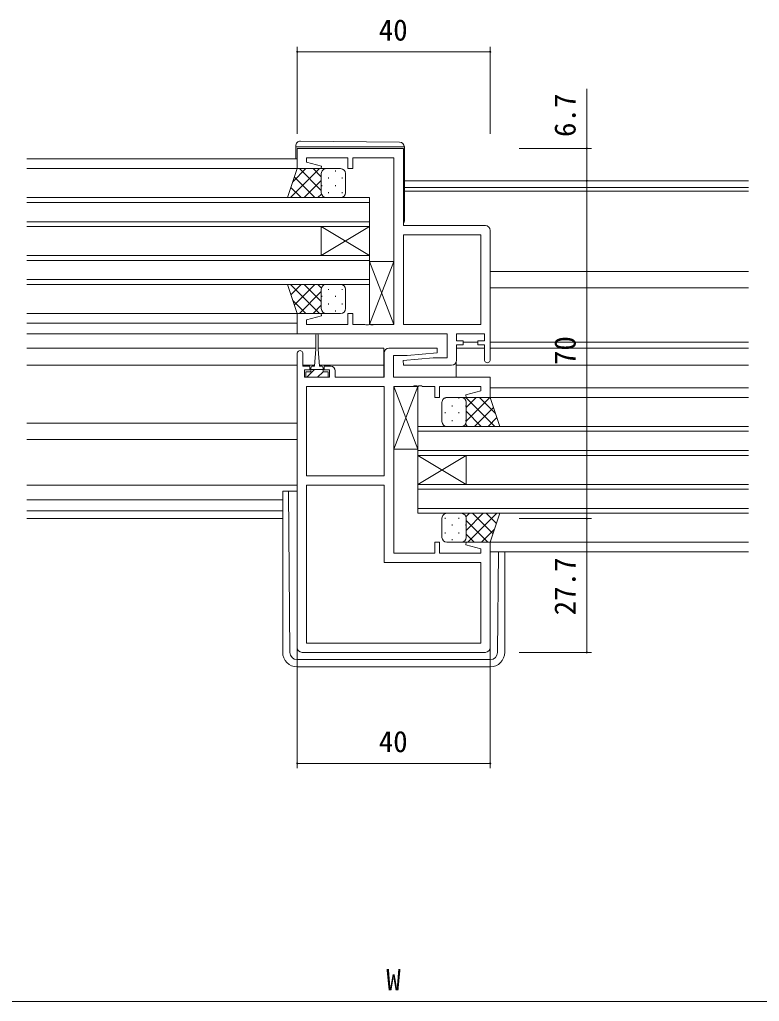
# Model space of a CAD drawing. Units: millimetres, scale not verified. Extents: x -567 to 567, y -403 to 403.
# Drawn here: x 108.4 to 261.7, y -210.9 to -7.5 of the extents above; entities that cross this region are included whole.
import ezdxf
from ezdxf.enums import TextEntityAlignment as Align

# ---------------------------------------------------------------- set-up
doc = ezdxf.new("R2010")
doc.units = ezdxf.units.MM
doc.header["$LTSCALE"] = 2
for name, color, linetype, lineweight in [('0-0_0', 2, 'Continuous', 9), ('0-1_USER1', 6, 'Continuous', 9), ('0-2_YKK_ZWAK', 7, 'Continuous', 9), ('0-3_YKK_11', 4, 'Continuous', 9)]:
    doc.layers.add(name, color=color, linetype=linetype, lineweight=lineweight)
doc.styles.add('ＭＳ ゴシック', font='')
doc.styles.get('ＭＳ ゴシック').set_extended_font_data('MS Gothic')

msp = doc.modelspace()

# ---------------------------------------------------------------- linework, layer by layer
at = {"layer": '0-0_0'}
for p, q in [((165.915, -36.373), (109.915, -36.372)), ((165.915, -38.373), (109.915, -38.373)), ((188.115, -40.873), (259.415, -40.873)), ((188.115, -42.273), (259.415, -42.273)), ((180.915, -44.373), (109.915, -44.373)), ((180.915, -50.373), (180.915, -44.373)), ((188.115, -43.073), (259.415, -43.073)), ((180.915, -45.373), (109.915, -45.373)), ((180.915, -49.373), (109.915, -49.373)), ((180.915, -50.373), (109.915, -50.373)), ((180.915, -56.373), (170.915, -50.373)), ((180.915, -56.373), (180.915, -50.373)), ((180.915, -56.373), (109.915, -56.373)), ((180.915, -62.373), (180.915, -56.373)), ((180.915, -57.373), (109.915, -57.373)), ((205.915, -59.673), (259.415, -59.673)), ((180.915, -61.373), (109.915, -61.373)), ((180.915, -62.373), (109.915, -62.373)), ((205.915, -63.073), (259.415, -63.073)), ((167.1, -68.373), (109.915, -68.373)), ((109.915, -70.373), (165.915, -70.372)), ((166.415, -72.573), (109.915, -72.573)), ((200.313, -74.343), (203.316, -74.343)), ((205.915, -74.343), (259.415, -74.343)), ((169.765, -75.573), (109.915, -75.573)), ((170.265, -75.573), (183.845, -75.573)), ((183.845, -75.573), (183.845, -81.466)), ((198.915, -75.573), (204.715, -75.573)), ((205.915, -75.573), (259.415, -75.573)), ((165.915, -79.073), (109.915, -79.073)), ((167.132, -79.073), (169.529, -79.073)), ((170.501, -79.073), (183.845, -79.073)), ((198.845, -78.441), (198.845, -81.466)), ((198.845, -79.073), (259.415, -79.073)), ((205.915, -83.773), (259.415, -83.773)), ((205.67, -85.773), (259.415, -85.773)), ((165.915, -91.073), (109.915, -91.073)), ((190.915, -91.773), (190.915, -97.773)), ((190.915, -91.773), (259.415, -91.773)), ((190.915, -92.773), (259.415, -92.773)), ((165.915, -94.473), (109.915, -94.473)), ((190.915, -96.773), (259.415, -96.773)), ((190.915, -97.773), (259.415, -97.773)), ((190.915, -103.773), (200.915, -97.773)), ((190.915, -97.773), (200.915, -103.773)), ((190.915, -103.773), (190.915, -97.773)), ((200.915, -103.773), (200.915, -97.773)), ((190.915, -103.773), (259.415, -103.773)), ((190.915, -103.773), (190.915, -109.773)), ((190.915, -104.773), (259.415, -104.773)), ((162.915, -106.973), (109.915, -106.973)), ((162.915, -109.243), (109.915, -109.243)), ((190.915, -108.773), (259.415, -108.773)), ((190.915, -109.773), (259.415, -109.773)), ((162.915, -110.873), (109.915, -110.873)), ((205.415, -115.773), (259.415, -115.773)), ((205.915, -117.773), (259.415, -117.773))]:
    msp.add_line(p, q, dxfattribs=at)
msp.add_lwpolyline([(180.915, -50.373), (170.915, -56.373), (170.915, -50.373)], dxfattribs=at)
at = {"layer": '0-1_USER1'}
for p, q in [((165.915, -31.173), (165.915, -13.173)), ((165.915, -14.173), (205.915, -14.173)), ((205.915, -31.173), (205.915, -13.173)), ((225.915, -34.173), (225.915, -21.872)), ((211.915, -34.173), (226.915, -34.173)), ((225.915, -40.873), (225.915, -34.173)), ((225.915, -40.873), (225.915, -110.873)), ((165.915, -103.973), (165.915, -162.571)), ((211.915, -110.873), (226.915, -110.873)), ((211.915, -110.873), (226.915, -110.873)), ((225.915, -110.873), (225.915, -138.573)), ((205.915, -124.473), (205.915, -162.571)), ((211.915, -138.573), (226.915, -138.573)), ((165.915, -161.571), (205.915, -161.571)), ((17.915, -210.873), (353.915, -210.873))]:
    msp.add_line(p, q, dxfattribs=at)
for centre, start, end in [((165.915, -14.173), 0, 180), ((165.915, -14.173), 180, 0), ((205.915, -14.173), 0, 180), ((205.915, -14.173), 180, 0), ((225.915, -34.173), 90, 270), ((225.915, -34.173), 270, 90), ((225.915, -40.873), 90, 270), ((225.915, -40.873), 90, 270), ((225.915, -40.873), 270, 90), ((225.915, -40.873), 270, 90), ((225.915, -110.873), 90, 270), ((225.915, -110.873), 90, 270), ((225.915, -110.873), 270, 90), ((225.915, -110.873), 270, 90), ((225.915, -138.573), 90, 270), ((225.915, -138.573), 270, 90), ((165.915, -161.571), 0, 180), ((165.915, -161.571), 180, 0), ((205.915, -161.571), 0, 180), ((205.915, -161.571), 180, 0)]:
    msp.add_arc(centre, 0.106, start, end, dxfattribs=at)
at = {"layer": '0-2_YKK_ZWAK'}
for p, q in [((187.915, -34.173), (165.915, -34.173)), ((165.915, -34.173), (165.915, -38.373)), ((187.915, -50.173), (187.915, -34.173)), ((176.415, -36.103), (176.415, -38.373)), ((177.415, -36.103), (185.915, -36.103)), ((177.415, -38.373), (177.415, -36.103)), ((185.915, -36.103), (185.915, -70.643)), ((165.915, -38.373), (170.875, -38.373)), ((170.944, -37.851), (167.845, -37.02)), ((170.875, -38.373), (170.944, -37.851)), ((176.415, -38.373), (177.415, -38.373)), ((204.915, -50.173), (187.915, -50.173)), ((187.915, -52.103), (187.915, -70.643)), ((187.915, -52.103), (187.915, -70.643)), ((203.985, -52.103), (187.915, -52.103)), ((203.985, -70.643), (203.985, -52.103)), ((205.915, -77.973), (205.915, -51.173)), ((170.875, -68.373), (165.915, -68.373)), ((165.915, -68.373), (165.915, -72.573)), ((167.845, -69.726), (170.944, -68.896)), ((170.944, -68.896), (170.875, -68.373)), ((167.845, -70.643), (167.845, -69.726)), ((176.415, -70.643), (167.845, -70.643)), ((185.915, -70.643), (181.873, -70.643)), ((187.915, -70.643), (203.985, -70.643)), ((165.915, -72.573), (196.985, -72.573)), ((198.915, -72.573), (204.715, -72.573)), ((165.915, -76.673), (165.915, -137.573)), ((167.115, -79.273), (167.115, -76.673)), ((183.915, -76.573), (183.915, -81.573)), ((194.893, -75.573), (184.915, -75.573)), ((185.845, -81.573), (185.845, -77.073)), ((185.845, -77.073), (188.722, -77.073)), ((188.722, -77.073), (194.935, -76.53)), ((194.935, -76.53), (194.893, -75.573)), ((168.515, -79.273), (167.115, -79.273)), ((168.515, -80.073), (168.515, -79.273)), ((172.815, -79.273), (171.515, -79.273)), ((171.515, -79.273), (171.515, -80.073)), ((194.108, -77.573), (187.895, -78.117)), ((187.895, -78.117), (187.937, -79.073)), ((187.937, -79.073), (197.915, -79.073)), ((167.415, -80.073), (168.515, -80.073)), ((167.415, -81.573), (167.415, -80.073)), ((172.615, -81.573), (167.415, -81.573)), ((205.915, -81.573), (185.845, -81.573)), ((205.915, -85.773), (205.915, -81.573)), ((167.845, -83.503), (167.845, -102.043)), ((167.845, -83.503), (167.845, -102.043)), ((183.915, -83.503), (167.845, -83.503)), ((183.915, -102.043), (183.915, -83.503)), ((185.915, -118.043), (185.915, -83.503)), ((185.915, -83.503), (189.957, -83.503)), ((195.415, -83.503), (203.985, -83.503)), ((203.985, -84.42), (200.886, -85.251)), ((200.886, -85.251), (200.954, -85.773)), ((203.985, -83.503), (203.985, -84.42)), ((200.954, -85.773), (205.915, -85.773)), ((167.845, -102.043), (183.915, -102.043)), ((167.845, -103.973), (167.845, -136.643)), ((183.915, -103.973), (167.845, -103.973)), ((200.954, -115.773), (200.886, -116.296)), ((205.915, -115.773), (200.954, -115.773)), ((205.915, -137.573), (205.915, -115.773)), ((200.886, -116.296), (203.985, -117.126)), ((203.985, -117.126), (203.985, -118.043)), ((203.985, -118.043), (195.415, -118.043)), ((203.985, -136.643), (203.985, -119.973)), ((167.845, -136.643), (203.985, -136.643)), ((167.845, -136.643), (203.985, -136.643)), ((166.915, -138.573), (204.915, -138.573))]:
    msp.add_line(p, q, dxfattribs=at)
for points in [[(167.845, -37.02), (167.845, -36.103), (176.415, -36.103)], [(181.873, -70.643), (181.69, -70.763), (181.14, -70.763), (180.957, -70.643), (180.873, -70.643), (180.69, -70.763), (180.14, -70.763), (179.957, -70.643), (177.415, -70.643), (177.415, -68.373), (176.415, -68.373), (176.415, -70.643)], [(196.985, -72.573), (196.985, -77.573), (194.108, -77.573)], [(198.915, -78.073), (198.915, -74.873), (200.315, -74.873), (200.315, -74.073), (198.915, -74.073), (198.915, -72.573)], [(204.715, -72.573), (204.715, -74.073), (203.315, -74.073), (203.315, -74.873), (204.715, -74.873), (204.715, -77.973)], [(171.515, -80.073), (172.615, -80.073), (172.615, -81.573)], [(183.915, -81.573), (173.815, -81.573), (173.815, -80.273)], [(189.957, -83.503), (190.14, -83.383), (190.69, -83.383), (190.873, -83.503), (190.957, -83.503), (191.14, -83.383), (191.69, -83.383), (191.873, -83.503), (194.415, -83.503), (194.415, -85.773), (195.415, -85.773), (195.415, -83.503)], [(203.985, -119.973), (183.915, -119.973), (183.915, -103.973)], [(195.415, -118.043), (195.415, -115.773), (194.415, -115.773), (194.415, -118.043), (185.915, -118.043)]]:
    msp.add_lwpolyline(points, dxfattribs=at)
for centre, radius, start, end in [((204.915, -51.173), 1, 0.00001, 89.99999), ((166.515, -76.673), 0.6, 359.99999, 180.00001), ((184.915, -76.573), 1, 90.00001, 179.99999), ((172.815, -80.273), 1, 0.00001, 89.99999), ((197.915, -78.073), 1, 270.00001, 359.99999), ((205.315, -77.973), 0.6, 179.99999, 0.00001), ((166.915, -137.573), 1, 180.00001, 269.99999), ((204.915, -137.573), 1, 270.00001, 359.99999)]:
    msp.add_arc(centre, radius, start, end, dxfattribs=at)
at = {"layer": '0-3_YKK_11'}
for p, q in [((165.615, -33.873), (165.615, -33.686)), ((166.119, -33.873), (165.615, -33.873)), ((165.615, -34.173), (165.615, -33.873)), ((165.615, -34.173), (165.615, -36.373)), ((187.619, -33.873), (166.119, -33.873)), ((166.624, -32.686), (187.124, -32.865)), ((188.115, -33.873), (188.115, -34.173)), ((188.115, -49.173), (188.115, -34.173)), ((163.915, -44.373), (165.915, -38.373)), ((170.547, -38.373), (164.547, -44.373)), ((167.718, -38.373), (165.013, -41.078)), ((165.915, -38.373), (171.915, -38.373)), ((170.915, -42.893), (166.395, -38.373)), ((170.915, -40.065), (169.223, -38.373)), ((174.915, -38.373), (171.915, -38.373)), ((169.566, -44.373), (165.328, -40.135)), ((170.915, -39.373), (170.915, -43.373)), ((170.915, -39.373), (170.915, -43.373)), ((171.005, -38.959), (171.005, -38.993)), ((172.42, -40.208), (172.42, -40.408)), ((173.835, -38.793), (173.835, -38.993)), ((175.25, -40.208), (175.25, -40.408)), ((175.915, -43.373), (175.915, -39.373)), ((166.738, -44.373), (164.621, -42.256)), ((170.915, -40.833), (167.375, -44.373)), ((171.005, -41.823), (171.005, -42.023)), ((173.835, -41.823), (173.835, -42.023)), ((171.915, -44.373), (163.915, -44.373)), ((170.948, -43.629), (170.203, -44.373)), ((171.915, -44.373), (174.915, -44.373)), ((172.42, -43.238), (172.42, -43.438)), ((175.25, -43.238), (175.25, -43.438)), ((180.915, -70.643), (185.915, -57.643)), ((180.915, -57.643), (185.915, -70.643)), ((185.915, -57.643), (180.915, -57.643)), ((185.915, -70.643), (185.915, -57.643)), ((163.915, -62.373), (165.915, -68.373)), ((171.915, -62.373), (163.915, -62.373)), ((170.547, -68.373), (164.547, -62.373)), ((166.738, -62.373), (164.621, -64.49)), ((169.566, -62.373), (165.328, -66.612)), ((170.915, -65.913), (167.375, -62.373)), ((170.948, -63.118), (170.203, -62.373)), ((171.915, -62.373), (174.915, -62.373)), ((170.915, -63.853), (166.395, -68.373)), ((170.915, -67.373), (170.915, -63.373)), ((170.915, -67.373), (170.915, -63.373)), ((171.005, -64.923), (171.005, -64.723)), ((172.42, -63.508), (172.42, -63.308)), ((173.835, -64.923), (173.835, -64.723)), ((175.25, -63.508), (175.25, -63.331)), ((175.915, -63.373), (175.915, -67.373)), ((167.718, -68.373), (165.013, -65.668)), ((170.915, -66.682), (169.223, -68.373)), ((172.42, -66.538), (172.42, -66.338)), ((175.25, -66.538), (175.25, -66.338)), ((165.915, -68.373), (171.915, -68.373)), ((171.005, -67.788), (171.005, -67.753)), ((174.915, -68.373), (171.915, -68.373)), ((173.835, -67.953), (173.835, -67.753)), ((169.765, -72.823), (169.765, -75.773)), ((170.265, -75.773), (170.265, -72.823)), ((169.765, -75.773), (169.515, -79.273)), ((170.265, -75.773), (170.515, -79.273)), ((169.165, -79.273), (169.515, -79.273)), ((170.515, -79.273), (170.865, -79.273)), ((168.765, -80.473), (167.715, -80.473)), ((167.715, -80.473), (167.715, -81.573)), ((169.514, -79.973), (167.914, -81.573)), ((168.765, -80.473), (168.765, -79.673)), ((171.265, -79.973), (168.765, -79.973)), ((171.265, -80.468), (170.159, -81.573)), ((171.265, -79.673), (171.265, -80.473)), ((167.715, -81.573), (172.315, -81.573)), ((185.915, -96.503), (190.915, -83.503)), ((185.915, -83.503), (190.915, -96.503)), ((185.915, -83.503), (185.915, -96.503)), ((190.915, -83.503), (185.915, -83.503)), ((190.915, -96.503), (190.915, -83.503)), ((195.915, -90.773), (195.915, -86.773)), ((196.58, -85.831), (196.58, -86.008)), ((196.915, -85.773), (199.915, -85.773)), ((197.995, -87.423), (197.995, -87.623)), ((199.41, -85.808), (199.41, -86.008)), ((205.915, -85.773), (199.915, -85.773)), ((200.15, -85.801), (200.178, -85.773)), ((200.825, -87.423), (200.825, -87.623)), ((200.883, -85.773), (206.883, -91.773)), ((200.915, -87.865), (203.007, -85.773)), ((200.915, -90.693), (205.835, -85.773)), ((200.915, -86.773), (200.915, -90.773)), ((200.915, -86.773), (200.915, -90.773)), ((203.712, -85.773), (207.017, -89.078)), ((207.915, -91.773), (205.915, -85.773)), ((196.58, -88.838), (196.58, -89.038)), ((199.41, -88.838), (199.41, -89.038)), ((200.915, -88.633), (204.055, -91.773)), ((202.663, -91.773), (206.602, -87.835)), ((197.995, -90.453), (197.995, -90.653)), ((200.76, -91.307), (201.226, -91.773)), ((200.825, -90.453), (200.825, -90.653)), ((205.492, -91.773), (207.309, -89.956)), ((199.915, -91.773), (196.915, -91.773)), ((199.915, -91.773), (207.915, -91.773)), ((185.915, -96.503), (190.915, -96.503)), ((165.915, -103.973), (109.915, -103.973)), ((162.915, -105.179), (162.915, -138.571)), ((162.915, -105.179), (165.915, -105.179)), ((164.404, -138.583), (164.14, -105.222)), ((165.915, -103.973), (165.615, -103.973)), ((199.915, -109.773), (196.915, -109.773)), ((199.915, -109.773), (207.915, -109.773)), ((200.882, -110.518), (201.626, -109.773)), ((200.915, -113.313), (204.455, -109.773)), ((201.283, -115.773), (207.283, -109.773)), ((202.263, -109.773), (206.502, -114.012)), ((205.092, -109.773), (207.209, -111.89)), ((207.915, -109.773), (205.915, -115.773)), ((195.915, -110.773), (195.915, -114.773)), ((196.58, -110.908), (196.58, -110.708)), ((199.41, -110.908), (199.41, -110.708)), ((200.915, -114.773), (200.915, -110.773)), ((200.915, -114.773), (200.915, -110.773)), ((200.915, -111.253), (205.435, -115.773)), ((196.58, -113.938), (196.58, -113.738)), ((197.995, -112.323), (197.995, -112.123)), ((199.41, -113.938), (199.41, -113.738)), ((200.825, -112.323), (200.825, -112.123)), ((204.112, -115.773), (206.817, -113.068)), ((196.915, -115.773), (199.915, -115.773)), ((197.995, -115.353), (197.995, -115.153)), ((205.915, -115.773), (199.915, -115.773)), ((200.825, -115.188), (200.825, -115.153)), ((200.915, -114.082), (202.607, -115.773)), ((207.427, -138.583), (207.591, -117.773)), ((208.915, -117.773), (208.915, -138.571)), ((165.904, -140.071), (205.927, -140.071)), ((165.915, -141.571), (205.915, -141.571))]:
    msp.add_line(p, q, dxfattribs=at)
for points in [[(188.115, -33.865), (188.115, -33.873), (187.619, -33.873)], [(180.915, -57.643), (180.915, -70.643), (185.915, -70.643)], [(172.315, -81.573), (172.315, -80.473), (171.265, -80.473)]]:
    msp.add_lwpolyline(points, dxfattribs=at)
for centre, radius, start, end in [((166.615, -33.686), 1, 89.5, 180), ((187.115, -33.865), 1, 0, 89.5), ((171.915, -39.373), 1, 90.0001, 180.0001), ((171.915, -39.373), 1, 90.0001, 180.0001), ((174.915, -39.373), 1, 0.0001, 90.0001), ((171.915, -43.373), 1, 180.0001, 270.0001), ((171.915, -43.373), 1, 180.0001, 270.0001), ((174.915, -43.373), 1, 270.0001, 0.0001), ((187.615, -49.173), 0.5, 306.86983, 0), ((171.915, -63.373), 1, 89.9999, 179.9999), ((171.915, -63.373), 1, 89.9999, 179.9999), ((174.915, -63.373), 1, 359.9999, 89.9999), ((171.915, -67.373), 1, 179.9999, 269.9999), ((171.915, -67.373), 1, 179.9999, 269.9999), ((174.915, -67.373), 1, 269.9999, 359.9999), ((170.015, -72.823), 0.25, 0, 180), ((169.165, -79.673), 0.4, 90, 180), ((170.865, -79.673), 0.4, 0, 90), ((196.915, -86.773), 1, 89.9999, 179.9999), ((199.915, -86.773), 1, 359.9999, 89.9999), ((199.915, -86.773), 1, 359.9999, 89.9999), ((196.915, -90.773), 1, 179.9999, 269.9999), ((199.915, -90.773), 1, 269.9999, 359.9999), ((199.915, -90.773), 1, 269.9999, 359.9999), ((196.915, -110.773), 1, 90.0001, 180.0001), ((199.915, -110.773), 1, 0.0001, 90.0001), ((199.915, -110.773), 1, 0.0001, 90.0001), ((196.915, -114.773), 1, 180.0001, 270.0001), ((199.915, -114.773), 1, 270.0001, 0.0001), ((199.915, -114.773), 1, 270.0001, 0.0001), ((165.915, -138.571), 3, 180, 270), ((165.904, -138.571), 1.5, 180.45233, 270), ((205.915, -138.571), 3, 270, 0), ((205.927, -138.571), 1.5, 270, 359.54767)]:
    msp.add_arc(centre, radius, start, end, dxfattribs=at)

# ---------------------------------------------------------------- texts
at = {"layer": '0-1_USER1', "style": 'ＭＳ ゴシック'}
for s, p in [('40', (182.82, -13.173)), ('40', (182.82, -160.571)), ('W', (184.379, -209.873))]:
    msp.add_text(s, height=4.399, dxfattribs=at).set_placement(p, align=Align.BOTTOM_LEFT)
for s, p in [('6.7', (224.915, -31.814)), ('70', (224.915, -79.065)), ('27.7', (224.915, -130.9))]:
    msp.add_text(s, height=4.399, rotation=90, dxfattribs=at).set_placement(p, align=Align.BOTTOM_LEFT)

doc.saveas('drawing.dxf')
